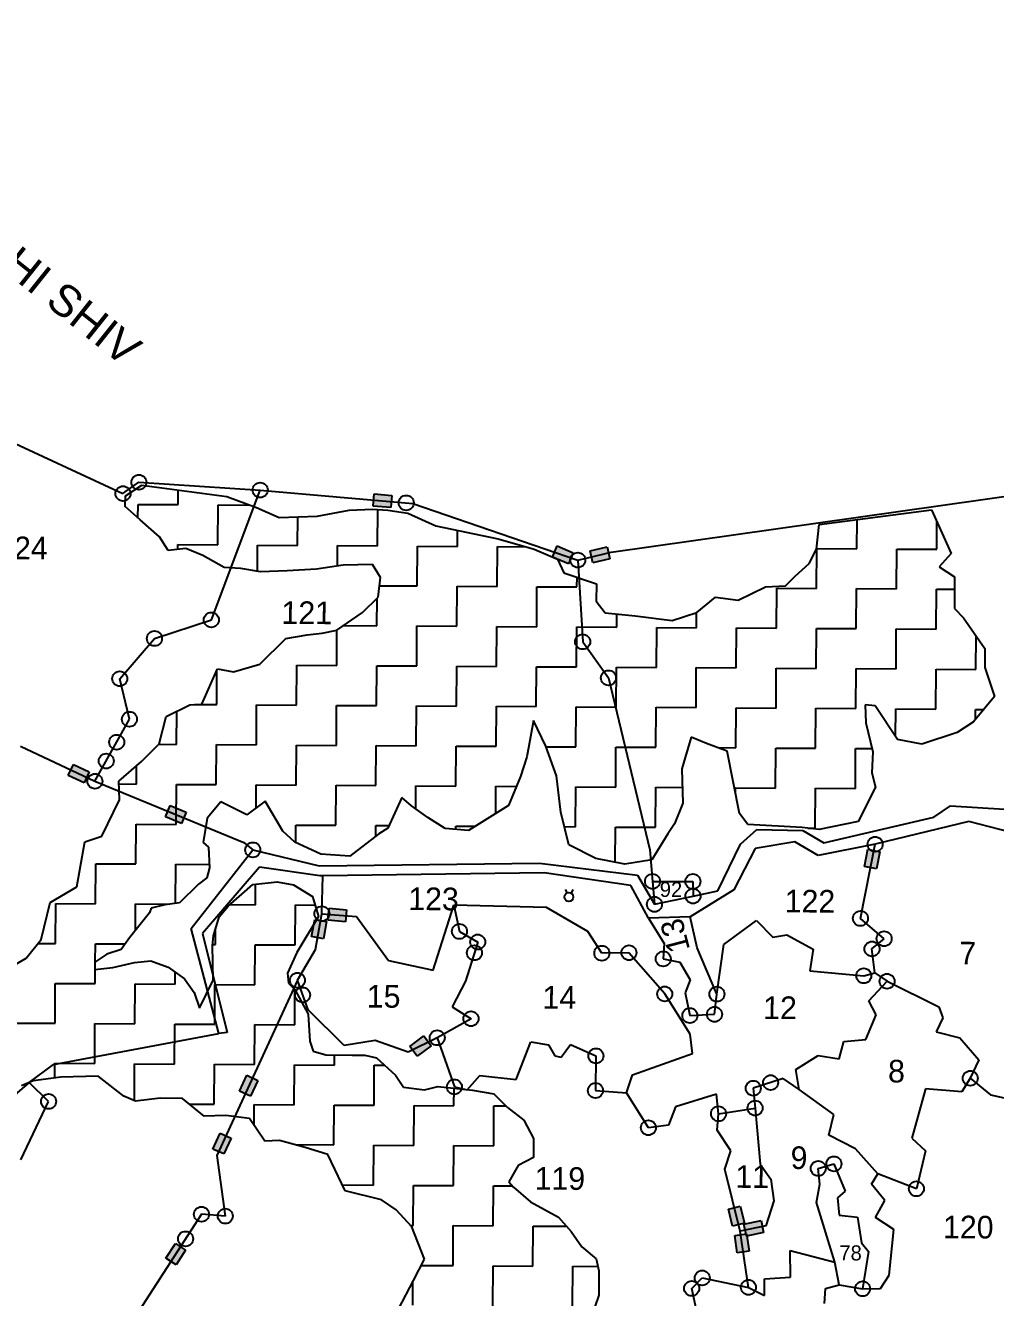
# Model space of a CAD drawing. Header units: metres. Extents: x 311141 to 315796, y 1906170 to 1910884.
# Drawn here: x 313800 to 314599, y 1908469 to 1909516 of the extents above; entities that cross this region are included whole.
import ezdxf

# ---------------------------------------------------------------- set-up
doc = ezdxf.new("R2010")
doc.units = ezdxf.units.M
doc.header["$MEASUREMENT"] = 0
for name, color, linetype in [('POLY_HATCH', 12, 'Continuous'), ('POLY_PARCEL', 6, 'Continuous'), ('POLY_WATER', 4, 'Continuous'), ('TEXT_MAPOUT', 7, 'Continuous'), ('TEXT_PARCEL', 7, 'Continuous'), ('V_BOUND_LINE', 7, 'Continuous')]:
    doc.layers.add(name, color=color, linetype=linetype)
doc.styles.get("Standard").update_dxf_attribs({"font": 'arial.ttf'})
doc.styles.add('TEXT_MAP', font='')
doc.styles.get('TEXT_MAP').set_extended_font_data('Kruti Dev 050')

msp = doc.modelspace()

# ---------------------------------------------------------------- hatches: boundary and pattern name
for points in [[(314100.8, 1909119.3), (314101.7, 1909129.2), (314087.3, 1909130.5), (314086.5, 1909120.5)], [(314247.2, 1909072.9), (314251.1, 1909082.1), (314237.8, 1909087.7), (314233.9, 1909078.6)], [(314264.9, 1909083.6), (314267.2, 1909073.9), (314281.2, 1909077.2), (314278.9, 1909086.9)], [(313848.5, 1908892.8), (313852.7, 1908901.8), (313839.7, 1908907.9), (313835.4, 1908898.9)], [(313928.7, 1908859.5), (313932.5, 1908868.7), (313919.2, 1908874.2), (313915.4, 1908865)], [(314490.8, 1908824), (314500.6, 1908822.1), (314503.4, 1908836.2), (314493.6, 1908838.2)], [(314050.1, 1908789.7), (314049.2, 1908779.8), (314063.6, 1908778.6), (314064.4, 1908788.5)], [(314048.1, 1908778.7), (314038.3, 1908780.5), (314035.7, 1908766.3), (314045.5, 1908764.6)], [(314134.1, 1908676.6), (314128.1, 1908684.6), (314116.5, 1908676), (314122.5, 1908668)], [(313976.4, 1908639.2), (313985.5, 1908635), (313991.5, 1908648.1), (313982.5, 1908652.3)], [(313954.5, 1908591.6), (313963.6, 1908587.5), (313969.6, 1908600.6), (313960.5, 1908604.7)], [(314382.2, 1908528.2), (314391.9, 1908530.6), (314388.4, 1908544.6), (314378.8, 1908542.2)], [(314407.7, 1908523), (314405.6, 1908532.8), (314391.5, 1908529.7), (314393.6, 1908520)], [(314393.7, 1908521.8), (314383.9, 1908520.4), (314386, 1908506.1), (314395.8, 1908507.6)], [(313915.8, 1908501.8), (313924.2, 1908496.4), (313932, 1908508.5), (313923.6, 1908513.9)]]:
    msp.add_hatch(color=256).paths.add_polyline_path(points)

# ---------------------------------------------------------------- linework, layer by layer
for p, q in [((314086.5, 1909120.5), (314087.3, 1909130.5)), ((314087.3, 1909130.5), (314101.7, 1909129.2)), ((314101.7, 1909129.2), (314100.8, 1909119.3)), ((314100.8, 1909119.3), (314086.5, 1909120.5)), ((314233.9, 1909078.6), (314237.8, 1909087.7)), ((314237.8, 1909087.7), (314251.1, 1909082.1)), ((314264.9, 1909083.6), (314278.9, 1909086.9)), ((314278.9, 1909086.9), (314281.2, 1909077.2)), ((314247.2, 1909072.9), (314233.9, 1909078.6)), ((314251.1, 1909082.1), (314247.2, 1909072.9)), ((314267.2, 1909073.9), (314264.9, 1909083.6)), ((314281.2, 1909077.2), (314267.2, 1909073.9)), ((313835.4, 1908898.9), (313839.7, 1908907.9)), ((313839.7, 1908907.9), (313852.7, 1908901.8)), ((313848.5, 1908892.8), (313835.4, 1908898.9)), ((313852.7, 1908901.8), (313848.5, 1908892.8)), ((313915.4, 1908865), (313919.2, 1908874.2)), ((313919.2, 1908874.2), (313932.5, 1908868.7)), ((313932.5, 1908868.7), (313928.7, 1908859.5)), ((313928.7, 1908859.5), (313915.4, 1908865)), ((314490.8, 1908824), (314493.6, 1908838.2)), ((314493.6, 1908838.2), (314503.4, 1908836.2)), ((314503.4, 1908836.2), (314500.6, 1908822.1)), ((314500.6, 1908822.1), (314490.8, 1908824)), ((314244.4, 1908805), (314245.9, 1908802.1)), ((314250.8, 1908805), (314249.2, 1908802.1)), ((314049.2, 1908779.8), (314050.1, 1908789.7)), ((314050.1, 1908789.7), (314064.4, 1908788.5)), ((314064.4, 1908788.5), (314063.6, 1908778.6)), ((314035.7, 1908766.3), (314038.3, 1908780.5)), ((314038.3, 1908780.5), (314048.1, 1908778.7)), ((314048.1, 1908778.7), (314045.5, 1908764.6)), ((314063.6, 1908778.6), (314049.2, 1908779.8)), ((314045.5, 1908764.6), (314035.7, 1908766.3)), ((314116.5, 1908676), (314128.1, 1908684.6)), ((314128.1, 1908684.6), (314134.1, 1908676.6)), ((314122.5, 1908668), (314116.5, 1908676)), ((314134.1, 1908676.6), (314122.5, 1908668)), ((313976.4, 1908639.2), (313982.5, 1908652.3)), ((313982.5, 1908652.3), (313991.5, 1908648.1)), ((313991.5, 1908648.1), (313985.5, 1908635)), ((313985.5, 1908635), (313976.4, 1908639.2)), ((313954.5, 1908591.6), (313960.5, 1908604.7)), ((313960.5, 1908604.7), (313969.6, 1908600.6)), ((313969.6, 1908600.6), (313963.6, 1908587.5)), ((313963.6, 1908587.5), (313954.5, 1908591.6)), ((314378.8, 1908542.2), (314388.4, 1908544.6)), ((314382.2, 1908528.2), (314378.8, 1908542.2)), ((314388.4, 1908544.6), (314391.9, 1908530.6)), ((314391.9, 1908530.6), (314382.2, 1908528.2)), ((314391.5, 1908529.7), (314405.6, 1908532.8)), ((314405.6, 1908532.8), (314407.7, 1908523)), ((314383.9, 1908520.4), (314393.7, 1908521.8)), ((314386, 1908506.1), (314383.9, 1908520.4)), ((314393.6, 1908520), (314391.5, 1908529.7)), ((314407.7, 1908523), (314393.6, 1908520)), ((314393.7, 1908521.8), (314395.8, 1908507.6)), ((313915.8, 1908501.8), (313923.6, 1908513.9)), ((313923.6, 1908513.9), (313932, 1908508.5)), ((313924.2, 1908496.4), (313915.8, 1908501.8)), ((313932, 1908508.5), (313924.2, 1908496.4)), ((314395.8, 1908507.6), (314386, 1908506.1))]:
    msp.add_line(p, q)
for centre, radius in [((313893.6, 1909140.1), 6.17), ((313993.4, 1909133.7), 6.17), ((313880.5, 1909130.8), 6.17), ((314113.6, 1909123.2), 6.17), ((314254.8, 1909076.1), 6.17), ((313953.2, 1909026.9), 6.17), ((313906.4, 1909011.6), 6.17), ((314258.8, 1909008.9), 6.17), ((313877.8, 1908978.5), 6.17), ((314280, 1908979.2), 6.17), ((313885.8, 1908945.2), 6.17), ((313875.3, 1908926.3), 6.17), ((313866.7, 1908910.8), 6.17), ((313857.4, 1908894.1), 6.17), ((314499.5, 1908842.3), 6.17), ((313987.3, 1908837.7), 6.17), ((314316.3, 1908811.8), 6.17), ((314349.5, 1908811.7), 6.17), ((314349.6, 1908799.7), 6.17), ((314247.5, 1908798.9), 3.61), ((314317.9, 1908792.9), 6.17), ((314044.2, 1908785.2), 6.17), ((314487.4, 1908781.3), 6.17), ((314157.4, 1908770.6), 6.17), ((314172.4, 1908761.9), 6.17), ((314496.9, 1908756.2), 6.17), ((314506.9, 1908764.6), 6.17), ((314169.7, 1908753), 6.17), ((314274.6, 1908752.7), 6.17), ((314296.9, 1908753.1), 6.17), ((314325.1, 1908748), 6.17), ((314490.1, 1908734.1), 6.17), ((314024, 1908730.4), 6.17), ((314509.3, 1908729.6), 6.17), ((314028.3, 1908718.4), 6.17), ((314326.3, 1908719.2), 6.17), ((314369.3, 1908719), 6.17), ((314367.3, 1908702.4), 6.17), ((314166.9, 1908698.8), 6.17), ((314347, 1908701.4), 6.17), ((314139.1, 1908683.1), 6.17), ((314269.7, 1908668.2), 6.17), ((314153.2, 1908642.7), 6.17), ((314269.3, 1908639.7), 6.17), ((314399.2, 1908641.6), 6.17), ((314413.5, 1908646.2), 6.17), ((314577.8, 1908649.8), 6.17), ((313819.3, 1908630.7), 6.17), ((314370.6, 1908620.6), 6.17), ((314400.7, 1908625.3), 6.17), ((314312.9, 1908609.1), 6.17), ((314465.6, 1908579.4), 6.17), ((314452.7, 1908575.6), 6.17), ((314533.4, 1908558.9), 6.17), ((313945.1, 1908537.9), 6.17), ((313964.7, 1908536.4), 6.17), ((313932, 1908517.7), 6.17), ((314357.2, 1908485.5), 6.17), ((314348.5, 1908476.9), 6.17), ((314395.2, 1908477.8), 6.17), ((314489.2, 1908476.6), 6.17)]:
    msp.add_circle(centre, radius)
at = {"layer": 'POLY_HATCH'}
for p, q in [((313882.6, 1909128.9), (313896, 1909137.7)), ((313896, 1909137.7), (313966, 1909128.4)), ((313882.2, 1909120.3), (313882.6, 1909128.9)), ((313966, 1909128.4), (313990.5, 1909119.3)), ((313894.5, 1909109.2), (313882.2, 1909120.3)), ((313990.5, 1909119.3), (314009.1, 1909111)), ((314040.4, 1909112.3), (314066.5, 1909117.3)), ((314066.5, 1909117.3), (314085.8, 1909117.9)), ((314085.8, 1909117.9), (314098.5, 1909117.1)), ((314098.5, 1909117.1), (314114.8, 1909114.8)), ((314453.4, 1909105.3), (314545.9, 1909117.4)), ((314545.9, 1909117.4), (314562, 1909081.6)), ((313910.6, 1909095.3), (313894.5, 1909109.2)), ((314009.1, 1909111), (314040.4, 1909112.3)), ((314114.8, 1909114.8), (314137.9, 1909104.2)), ((314137.9, 1909104.2), (314189.2, 1909093.5)), ((314451.1, 1909085.2), (314453.4, 1909105.3)), ((313917.8, 1909084), (313910.6, 1909095.3)), ((313932.3, 1909085.5), (313917.8, 1909084)), ((313946.1, 1909079.8), (313932.3, 1909085.5)), ((314189.2, 1909093.5), (314218.9, 1909085.1)), ((314445.1, 1909073.4), (314451.1, 1909085.2)), ((313963.8, 1909070), (313946.1, 1909079.8)), ((314218.9, 1909085.1), (314238.2, 1909076.8)), ((314238.2, 1909076.8), (314243.4, 1909065.6)), ((314562, 1909081.6), (314552.3, 1909070.5)), ((313977.5, 1909069.1), (313963.8, 1909070)), ((313993.7, 1909066.5), (313977.5, 1909069.1)), ((314015.5, 1909067.2), (313993.7, 1909066.5)), ((314039.8, 1909068.7), (314015.5, 1909067.2)), ((314061.7, 1909071.8), (314039.8, 1909068.7)), ((314085.9, 1909072.4), (314061.7, 1909071.8)), ((314092.4, 1909061.9), (314085.9, 1909072.4)), ((314243.4, 1909065.6), (314270.1, 1909056.5)), ((314433.8, 1909063), (314445.1, 1909073.4)), ((314552.3, 1909070.5), (314564.9, 1909062.2)), ((314090.6, 1909045.7), (314092.4, 1909061.9)), ((314270.1, 1909056.5), (314270, 1909042.4)), ((314386.8, 1909043.2), (314409.2, 1909054.2)), ((314409.2, 1909054.2), (314425.6, 1909054.9)), ((314425.6, 1909054.9), (314433.8, 1909063)), ((314564.9, 1909062.2), (314564.7, 1909036.2)), ((314077.6, 1909032.9), (314090.6, 1909045.7)), ((314352.7, 1909033), (314368.2, 1909045.6)), ((314368.2, 1909045.6), (314386.8, 1909043.2)), ((314056.5, 1909018.5), (314077.6, 1909032.9)), ((314270, 1909042.4), (314277.4, 1909032.7)), ((314332.5, 1909026.4), (314352.7, 1909033)), ((314564.7, 1909036.2), (314572.1, 1909028.7)), ((314277.4, 1909032.7), (314302, 1909030.3)), ((314302, 1909030.3), (314332.5, 1909026.4)), ((314572.1, 1909028.7), (314589.8, 1909003.3)), ((314014.4, 1909011.5), (314032.2, 1909014.6)), ((314032.2, 1909014.6), (314044.4, 1909016.1)), ((314044.4, 1909016.1), (314056.5, 1909018.5)), ((313993.2, 1908990.6), (314014.4, 1909011.5)), ((314589.8, 1909003.3), (314589.7, 1908987.7)), ((313945.3, 1908957.7), (313958.4, 1908986.7)), ((313958.4, 1908986.7), (313971.4, 1908984.2)), ((313971.4, 1908984.2), (313993.2, 1908990.6)), ((314589.7, 1908987.7), (314597.8, 1908963.8)), ((314597.8, 1908963.8), (314580.5, 1908943.1)), ((313916.1, 1908947.4), (313935.6, 1908957)), ((313935.6, 1908957), (313945.3, 1908957.7)), ((314499.4, 1908956.2), (314491.3, 1908957)), ((314491.3, 1908957), (314491.9, 1908942.1)), ((314517.9, 1908928.6), (314499.4, 1908956.2)), ((313910.3, 1908924.8), (313916.1, 1908947.4)), ((314218.2, 1908944), (314212.8, 1908914.3)), ((314228.5, 1908923.1), (314218.2, 1908944)), ((314491.9, 1908942.1), (314497.7, 1908918.3)), ((314580.5, 1908943.1), (314567.1, 1908934.2)), ((314348.1, 1908930.3), (314340.5, 1908904.3)), ((314360.7, 1908925.1), (314348.1, 1908930.3)), ((314538, 1908924.7), (314517.9, 1908928.6)), ((314567.1, 1908934.2), (314538, 1908924.7)), ((313895.7, 1908910.3), (313910.3, 1908924.8)), ((314237.3, 1908898.5), (314228.5, 1908923.1)), ((314377.8, 1908919), (314360.7, 1908925.1)), ((314387.9, 1908867.6), (314377.8, 1908919)), ((314497.7, 1908918.3), (314496.9, 1908901.2)), ((313877, 1908894.3), (313895.7, 1908910.3)), ((314212.8, 1908914.3), (314207.5, 1908898)), ((314207.5, 1908898), (314197.7, 1908874.2)), ((314240.9, 1908868.7), (314237.3, 1908898.5)), ((314340.5, 1908904.3), (314341.1, 1908876.1)), ((314496.9, 1908901.2), (314499.8, 1908889.2)), ((313877.7, 1908878.9), (313877, 1908894.3)), ((314499.8, 1908889.2), (314485.5, 1908861)), ((313863, 1908849.1), (313877.7, 1908878.9)), ((313960.9, 1908877.1), (313949.7, 1908863.8)), ((313982.4, 1908866.6), (313960.9, 1908877.1)), ((313997.4, 1908877.7), (313982.4, 1908866.6)), ((314012.1, 1908853), (313997.4, 1908877.7)), ((314109.9, 1908880.7), (314098.5, 1908855.5)), ((314118, 1908873.9), (314109.9, 1908880.7)), ((314341.1, 1908876.1), (314334.3, 1908859)), ((314131.4, 1908864.2), (314118, 1908873.9)), ((314197.7, 1908874.2), (314164.8, 1908853.6)), ((314247.4, 1908841.9), (314240.9, 1908868.7)), ((314394.6, 1908858.6), (314387.9, 1908867.6)), ((313949.7, 1908863.8), (313946.6, 1908843.7)), ((314098.5, 1908855.5), (314091.1, 1908851)), ((314145.5, 1908855.2), (314131.4, 1908864.2)), ((314164.8, 1908853.6), (314145.5, 1908855.2)), ((314334.3, 1908859), (314329, 1908850.8)), ((314439.3, 1908856.1), (314394.6, 1908858.6)), ((314453.4, 1908854.5), (314439.3, 1908856.1)), ((314485.5, 1908861), (314453.4, 1908854.5)), ((313849.2, 1908844.4), (313863, 1908849.1)), ((314021.8, 1908844), (314012.1, 1908853)), ((314091.1, 1908851), (314067.1, 1908832.6)), ((314329, 1908850.8), (314315.8, 1908829.6)), ((313842.5, 1908807.2), (313849.2, 1908844.4)), ((313946.6, 1908843.7), (313951, 1908840)), ((313951, 1908840), (313951.6, 1908822.9)), ((314043.3, 1908834.2), (314021.8, 1908844)), ((314067.1, 1908832.6), (314043.3, 1908834.2)), ((314269.7, 1908830.6), (314247.4, 1908841.9)), ((314293.5, 1908826), (314269.7, 1908830.6)), ((314315.8, 1908829.6), (314293.5, 1908826)), ((313949.4, 1908814.7), (313942.6, 1908809.5)), ((313951.6, 1908822.9), (313949.4, 1908814.7)), ((313820.6, 1908794.4), (313842.5, 1908807.2)), ((313942.6, 1908809.5), (313926.9, 1908794)), ((313967.1, 1908791.5), (313987.3, 1908809.3)), ((313987.3, 1908809.3), (314007.4, 1908811.4)), ((314007.4, 1908811.4), (314020.8, 1908809)), ((314020.8, 1908809), (314036.4, 1908799.3)), ((313813.1, 1908764), (313820.6, 1908794.4)), ((313915, 1908792.6), (313903.8, 1908789.7)), ((313926.9, 1908794), (313915, 1908792.6)), ((314036.4, 1908799.3), (314041.5, 1908782.9)), ((313902.3, 1908786), (313885.8, 1908765.2)), ((313903.8, 1908789.7), (313902.3, 1908786)), ((313955, 1908767), (313959.6, 1908782.6)), ((313959.6, 1908782.6), (313967.1, 1908791.5)), ((314041.5, 1908782.9), (314023.5, 1908753.2)), ((313800.9, 1908748.7), (313813.1, 1908764)), ((313885.8, 1908765.2), (313879, 1908755.6)), ((313954.2, 1908758.9), (313955, 1908767)), ((313867.1, 1908751.9), (313857.3, 1908745.3)), ((313879, 1908755.6), (313867.1, 1908751.9)), ((313954.8, 1908730.6), (313954.2, 1908758.9)), ((314023.5, 1908753.2), (314015.9, 1908736.2)), ((313783, 1908738.3), (313800.9, 1908748.7)), ((313857.3, 1908745.3), (313857.3, 1908739.4)), ((313857.3, 1908739.4), (313872.2, 1908740.8)), ((313872.2, 1908740.8), (313890.1, 1908745.1)), ((313890.1, 1908745.1), (313903.5, 1908746.5)), ((313903.5, 1908746.5), (313917.6, 1908741.2)), ((313917.6, 1908741.2), (313931, 1908731.5)), ((313931, 1908731.5), (313939.1, 1908720.3)), ((313943.5, 1908707.6), (313954.8, 1908730.6)), ((314015.9, 1908736.2), (314016.6, 1908728)), ((313939.1, 1908720.3), (313943.5, 1908707.6)), ((314016.6, 1908728), (314021.8, 1908722.7)), ((314021.8, 1908722.7), (314032.8, 1908702.6)), ((314032.8, 1908702.6), (314034.2, 1908680.2)), ((314034.2, 1908680.2), (314037.1, 1908672)), ((314037.1, 1908672), (314047.5, 1908669)), ((314047.5, 1908669), (314069.1, 1908668.9)), ((314069.1, 1908668.9), (314079.5, 1908668.8)), ((314079.5, 1908668.8), (314089.2, 1908666.5)), ((314089.2, 1908666.5), (314104.8, 1908652.3)), ((313806.7, 1908647.6), (313797, 1908643.7)), ((313829.4, 1908650.7), (313806.7, 1908647.6)), ((313860.1, 1908651.4), (313829.4, 1908650.7)), ((313881.1, 1908635.1), (313860.1, 1908651.4)), ((314104.8, 1908652.3), (314111.4, 1908642.6)), ((314111.4, 1908642.6), (314128.5, 1908640.2)), ((314128.5, 1908640.2), (314139.7, 1908643.1)), ((314139.7, 1908643.1), (314168, 1908640)), ((314168, 1908640), (314185.8, 1908636.9)), ((314185.8, 1908636.9), (314196.9, 1908625.7)), ((313890.7, 1908631), (313881.1, 1908635.1)), ((313911, 1908633.3), (313890.7, 1908631)), ((313929.6, 1908633.1), (313911, 1908633.3)), ((313947.3, 1908618.5), (313929.6, 1908633.1)), ((314196.9, 1908625.7), (314210.3, 1908615.2)), ((313965.1, 1908619.2), (313947.3, 1908618.5)), ((313984.5, 1908616.6), (313965.1, 1908619.2)), ((313997.3, 1908598), (313984.5, 1908616.6)), ((314210.3, 1908615.2), (314218.4, 1908600.2)), ((314009.4, 1908598.7), (313997.3, 1908598)), ((314030.4, 1908592.9), (314009.4, 1908598.7)), ((314218.4, 1908600.2), (314218.3, 1908584.6)), ((314049, 1908587.2), (314030.4, 1908592.9)), ((314063.4, 1908557.2), (314049, 1908587.2)), ((314218.3, 1908584.6), (314205.6, 1908578)), ((314205.6, 1908578), (314198.1, 1908564.6)), ((314198.1, 1908564.6), (314201.8, 1908560.1)), ((314093.3, 1908549.7), (314063.4, 1908557.2)), ((314201.8, 1908560.1), (314215.8, 1908548.2)), ((314105.4, 1908541.6), (314093.3, 1908549.7)), ((314118.2, 1908527.7), (314105.4, 1908541.6)), ((314215.8, 1908548.2), (314238.9, 1908535.6)), ((314238.9, 1908535.6), (314249.2, 1908523.7)), ((314128.6, 1908501), (314118.2, 1908527.7)), ((314249.2, 1908523.7), (314258.1, 1908511)), ((314258.1, 1908511), (314270, 1908501.2)), ((314119.6, 1908483.3), (314128.6, 1908501)), ((314270, 1908501.2), (314272.1, 1908491.5)), ((314272.1, 1908491.5), (314272, 1908471.4)), ((314107.3, 1908459.9), (314119.6, 1908483.3)), ((314272, 1908471.4), (314265.2, 1908451.4))]:
    msp.add_line(p, q, dxfattribs=at)
at = {"layer": 'POLY_HATCH', "linetype": 'Continuous'}
for p, q in [((313925.8, 1909121.7), (313925.9, 1909133.7)), ((313892.8, 1909110.7), (313892.9, 1909121.9)), ((313892.9, 1909121.9), (313925.8, 1909121.7)), ((313958.5, 1909088.6), (313958.7, 1909121.5)), ((313958.7, 1909121.5), (313984.9, 1909121.4)), ((314089.9, 1909087.8), (314090.1, 1909117.7)), ((314024.2, 1909088.2), (314024.3, 1909111.6)), ((314484.4, 1909085.4), (314484.6, 1909109.4)), ((314550.2, 1909085), (314550.3, 1909107.6)), ((314155.7, 1909087.4), (314155.8, 1909100.5)), ((313925.6, 1909088.8), (313958.5, 1909088.6)), ((313925.6, 1909084.8), (313925.6, 1909088.8)), ((313991.2, 1909066.9), (313991.3, 1909088.4)), ((313991.3, 1909088.4), (314024.2, 1909088.2)), ((314057, 1909071.1), (314057.1, 1909088)), ((314057.1, 1909088), (314089.9, 1909087.8)), ((314122.6, 1909054.8), (314122.8, 1909087.6)), ((314122.8, 1909087.6), (314155.7, 1909087.4)), ((314188.4, 1909054.4), (314188.6, 1909087.2)), ((314188.6, 1909087.2), (314211.9, 1909087.1)), ((314451.3, 1909052.8), (314451.5, 1909085.6)), ((314451.5, 1909085.6), (314484.4, 1909085.4)), ((314517.1, 1909052.4), (314517.3, 1909085.2)), ((314517.3, 1909085.2), (314550.2, 1909085)), ((314091.6, 1909055), (314122.6, 1909054.8)), ((314155.3, 1909021.7), (314155.5, 1909054.6)), ((314155.5, 1909054.6), (314188.4, 1909054.4)), ((314221, 1909021.3), (314221.2, 1909054.2)), ((314221.2, 1909054.2), (314254.1, 1909054)), ((314254.1, 1909054), (314254.2, 1909062)), ((314089.5, 1909022.1), (314089.7, 1909044.8)), ((314418.3, 1909020.1), (314418.5, 1909053)), ((314418.5, 1909053), (314451.3, 1909052.8)), ((314484, 1909019.7), (314484.2, 1909052.6)), ((314484.2, 1909052.6), (314517.1, 1909052.4)), ((314549.8, 1909019.3), (314550, 1909052.2)), ((314550, 1909052.2), (314564.8, 1909052.1)), ((314352.5, 1909020.5), (314352.6, 1909033)), ((314286.8, 1909020.9), (314286.8, 1909031.8)), ((314056.5, 1908989.4), (314056.6, 1909018.6)), ((314062.1, 1909022.3), (314089.5, 1909022.1)), ((314122.2, 1908989), (314122.4, 1909021.9)), ((314122.4, 1909021.9), (314155.3, 1909021.7)), ((314188, 1908988.6), (314188.2, 1909021.5)), ((314188.2, 1909021.5), (314221, 1909021.3)), ((314253.7, 1908988.2), (314253.9, 1909021.1)), ((314253.9, 1909021.1), (314286.8, 1909020.9)), ((314319.5, 1908987.8), (314319.7, 1909020.7)), ((314319.7, 1909020.7), (314352.5, 1909020.5)), ((314385.2, 1908987.4), (314385.4, 1909020.3)), ((314385.4, 1909020.3), (314418.3, 1909020.1)), ((314450.9, 1908987), (314451.1, 1909019.9)), ((314451.1, 1909019.9), (314484, 1909019.7)), ((314516.7, 1908986.6), (314516.9, 1909019.5)), ((314516.9, 1909019.5), (314549.8, 1909019.3)), ((314582.4, 1908986.2), (314582.6, 1909013.7)), ((313957.7, 1908957.2), (313957.8, 1908985.4)), ((313990.7, 1908989.8), (313990.7, 1908989.8)), ((313990.7, 1908989.8), (313990.7, 1908989.8)), ((314023.4, 1908956.8), (314023.6, 1908989.6)), ((314023.6, 1908989.6), (314056.5, 1908989.4)), ((314089.1, 1908956.4), (314089.3, 1908989.2)), ((314089.3, 1908989.2), (314122.2, 1908989)), ((314154.9, 1908956), (314155.1, 1908988.8)), ((314155.1, 1908988.8), (314188, 1908988.6)), ((314220.6, 1908955.6), (314220.8, 1908988.4)), ((314220.8, 1908988.4), (314253.7, 1908988.2)), ((314286.4, 1908955.2), (314286.6, 1908988)), ((314286.6, 1908988), (314319.5, 1908987.8)), ((314352.1, 1908954.8), (314352.3, 1908987.6)), ((314352.3, 1908987.6), (314385.2, 1908987.4)), ((314417.9, 1908954.4), (314418.1, 1908987.2)), ((314418.1, 1908987.2), (314450.9, 1908987)), ((314483.6, 1908954), (314483.8, 1908986.8)), ((314483.8, 1908986.8), (314516.7, 1908986.6)), ((314549.4, 1908953.5), (314549.6, 1908986.4)), ((314549.6, 1908986.4), (314582.4, 1908986.2)), ((313924.6, 1908924.5), (313924.7, 1908951.6)), ((313939.4, 1908957.3), (313957.7, 1908957.2)), ((313990.3, 1908924.1), (313990.5, 1908957)), ((313990.5, 1908957), (314023.4, 1908956.8)), ((314056.1, 1908923.7), (314056.3, 1908956.6)), ((314056.3, 1908956.6), (314089.1, 1908956.4)), ((314121.8, 1908923.3), (314122, 1908956.2)), ((314122, 1908956.2), (314154.9, 1908956)), ((314187.6, 1908922.9), (314187.8, 1908955.8)), ((314187.8, 1908955.8), (314220.6, 1908955.6)), ((314253.3, 1908922.5), (314253.5, 1908955.4)), ((314253.5, 1908955.4), (314286.4, 1908955.2)), ((314319.1, 1908922.1), (314319.3, 1908955)), ((314319.3, 1908955), (314352.1, 1908954.8)), ((314384.8, 1908921.7), (314385, 1908954.6)), ((314385, 1908954.6), (314417.9, 1908954.4)), ((314450.5, 1908921.3), (314450.7, 1908954.2)), ((314450.7, 1908954.2), (314483.6, 1908954)), ((314516.3, 1908930.9), (314516.5, 1908953.8)), ((314516.5, 1908953.8), (314549.4, 1908953.5)), ((314582.2, 1908953.3), (314589.1, 1908953.3)), ((314582.2, 1908945), (314582.2, 1908953.3)), ((313910.1, 1908924.6), (313924.6, 1908924.5)), ((313957.3, 1908891.4), (313957.5, 1908924.3)), ((313957.5, 1908924.3), (313990.3, 1908924.1)), ((314023, 1908891), (314023.2, 1908923.9)), ((314023.2, 1908923.9), (314056.1, 1908923.7)), ((314088.7, 1908890.6), (314088.9, 1908923.5)), ((314088.9, 1908923.5), (314121.8, 1908923.3)), ((314154.5, 1908890.2), (314154.7, 1908923.1)), ((314154.7, 1908923.1), (314187.6, 1908922.9)), ((314228.7, 1908922.6), (314253.3, 1908922.5)), ((314286, 1908889.4), (314286.2, 1908922.3)), ((314286.2, 1908922.3), (314319.1, 1908922.1)), ((314370, 1908921.8), (314384.8, 1908921.7)), ((314417.5, 1908888.6), (314417.7, 1908921.5)), ((314417.7, 1908921.5), (314450.5, 1908921.3)), ((314483.2, 1908888.2), (314483.4, 1908921.1)), ((314483.4, 1908921.1), (314497.1, 1908921)), ((313891.5, 1908891.8), (313891.6, 1908906.8)), ((313877.1, 1908891.9), (313891.5, 1908891.8)), ((313924.2, 1908858.7), (313924.4, 1908891.6)), ((313924.4, 1908891.6), (313957.3, 1908891.4)), ((313990, 1908872.2), (313990.1, 1908891.2)), ((313990.1, 1908891.2), (314023, 1908891)), ((314055.7, 1908857.9), (314055.9, 1908890.8)), ((314055.9, 1908890.8), (314088.7, 1908890.6)), ((314121.5, 1908871.4), (314121.6, 1908890.4)), ((314121.6, 1908890.4), (314154.5, 1908890.2)), ((314187.2, 1908867.6), (314187.4, 1908890)), ((314187.4, 1908890), (314204.2, 1908889.9)), ((314252.9, 1908856.7), (314253.1, 1908889.6)), ((314253.1, 1908889.6), (314286, 1908889.4)), ((314318.7, 1908856.3), (314318.9, 1908889.2)), ((314318.9, 1908889.2), (314340.8, 1908889.1)), ((314384.6, 1908888.8), (314417.5, 1908888.6)), ((314384.6, 1908884.7), (314384.6, 1908888.8)), ((314450.1, 1908855.5), (314450.3, 1908888.4)), ((314450.3, 1908888.4), (314483.2, 1908888.2)), ((313891.1, 1908826.1), (313891.3, 1908858.9)), ((313891.3, 1908858.9), (313924.2, 1908858.7)), ((314022.7, 1908843.6), (314022.8, 1908858.1)), ((314022.8, 1908858.1), (314055.7, 1908857.9)), ((314088.5, 1908857.7), (314099.5, 1908857.7)), ((314088.5, 1908849), (314088.5, 1908857.7)), ((314154.3, 1908857.3), (314170.7, 1908857.2)), ((314154.3, 1908854.4), (314154.3, 1908857.3)), ((314243.8, 1908856.8), (314252.9, 1908856.7)), ((314285.6, 1908827.5), (314285.8, 1908856.5)), ((314285.8, 1908856.5), (314318.7, 1908856.3)), ((314444.1, 1908855.6), (314450.1, 1908855.5)), ((313858, 1908793.4), (313858.2, 1908826.3)), ((313858.2, 1908826.3), (313891.1, 1908826.1)), ((313923.8, 1908793.6), (313924, 1908825.9)), ((313924, 1908825.9), (313951.5, 1908825.7)), ((313989.5, 1908792.6), (313989.6, 1908809.5)), ((313825, 1908760.7), (313825.2, 1908793.6)), ((313825.2, 1908793.6), (313858, 1908793.4)), ((313890.8, 1908771.5), (313890.9, 1908793.2)), ((313890.9, 1908793.2), (313918.7, 1908793)), ((313968.5, 1908792.7), (313989.5, 1908792.6)), ((314022.2, 1908759.5), (314022.4, 1908792.4)), ((314022.4, 1908792.4), (314038.6, 1908792.3)), ((313956.5, 1908759.9), (313956.5, 1908772.2)), ((313810.6, 1908760.8), (313825, 1908760.7)), ((313857.7, 1908745.6), (313857.8, 1908760.5)), ((313857.8, 1908760.5), (313882.4, 1908760.4)), ((313954.3, 1908759.9), (313956.5, 1908759.9)), ((313989.1, 1908726.8), (313989.3, 1908759.7)), ((313989.3, 1908759.7), (314022.2, 1908759.5)), ((313857.6, 1908727.7), (313857.7, 1908739.4)), ((313923.4, 1908727.2), (313923.4, 1908737)), ((313824.6, 1908695), (313824.8, 1908727.9)), ((313824.8, 1908727.9), (313857.6, 1908727.7)), ((313890.3, 1908694.6), (313890.5, 1908727.5)), ((313890.5, 1908727.5), (313923.4, 1908727.2)), ((313956, 1908694.2), (313956.2, 1908727)), ((313956.2, 1908727), (313989.1, 1908726.8)), ((314021.8, 1908693.8), (314022, 1908722.4)), ((313791.7, 1908695.2), (313824.6, 1908695)), ((313857.2, 1908661.9), (313857.4, 1908694.8)), ((313857.4, 1908694.8), (313890.3, 1908694.6)), ((313923, 1908661.5), (313923.2, 1908694.4)), ((313923.2, 1908694.4), (313956, 1908694.2)), ((313988.7, 1908661.1), (313988.9, 1908694)), ((313988.9, 1908694), (314021.8, 1908693.8)), ((314054.5, 1908660.7), (314054.5, 1908668.9)), ((313824.3, 1908650), (313824.4, 1908662.1)), ((313824.4, 1908662.1), (313857.2, 1908661.9)), ((313889.9, 1908631.3), (313890.1, 1908661.7)), ((313890.1, 1908661.7), (313923, 1908661.5)), ((313955.6, 1908628.4), (313955.8, 1908661.3)), ((313955.8, 1908661.3), (313988.7, 1908661.1)), ((314021.4, 1908628), (314021.6, 1908660.9)), ((314021.6, 1908660.9), (314054.5, 1908660.7)), ((314087.1, 1908627.6), (314087.3, 1908660.5)), ((314087.3, 1908660.5), (314095.8, 1908660.5)), ((314152.9, 1908627.2), (314153, 1908641.6)), ((313935.1, 1908628.6), (313955.6, 1908628.4)), ((313988.4, 1908610.9), (313988.5, 1908628.2)), ((313988.5, 1908628.2), (314021.4, 1908628)), ((314054.1, 1908595), (314054.3, 1908627.8)), ((314054.3, 1908627.8), (314087.1, 1908627.6)), ((314119.8, 1908594.6), (314120, 1908627.4)), ((314120, 1908627.4), (314152.9, 1908627.2)), ((314185.6, 1908594.2), (314185.8, 1908627)), ((314185.8, 1908627), (314195.6, 1908627)), ((314022.4, 1908595.2), (314054.1, 1908595)), ((314086.7, 1908561.9), (314086.9, 1908594.8)), ((314086.9, 1908594.8), (314119.8, 1908594.6)), ((314152.5, 1908561.5), (314152.7, 1908594.4)), ((314152.7, 1908594.4), (314185.6, 1908594.2)), ((314061.1, 1908562), (314086.7, 1908561.9)), ((314119.4, 1908528.8), (314119.6, 1908561.7)), ((314119.6, 1908561.7), (314152.5, 1908561.5)), ((314185.2, 1908528.4), (314185.4, 1908561.3)), ((314185.4, 1908561.3), (314200.5, 1908561.2)), ((314117.2, 1908528.8), (314119.4, 1908528.8)), ((314152.1, 1908495.7), (314152.3, 1908528.6)), ((314152.3, 1908528.6), (314185.2, 1908528.4)), ((314217.8, 1908495.3), (314218, 1908528.2)), ((314218, 1908528.2), (314245.5, 1908528)), ((314126, 1908495.9), (314152.1, 1908495.7)), ((314184.8, 1908462.7), (314185, 1908495.5)), ((314185, 1908495.5), (314217.8, 1908495.3)), ((314250.5, 1908462.3), (314250.7, 1908495.1)), ((314250.7, 1908495.1), (314271.3, 1908495)), ((314119, 1908463.1), (314119.1, 1908482.5))]:
    msp.add_line(p, q, dxfattribs=at)
at = {"layer": 'POLY_PARCEL'}
for p, q in [((313953.2, 1909026.9), (313993.4, 1909133.7)), ((314254.8, 1909076.1), (314258.8, 1909008.9)), ((313906.4, 1909011.6), (313953.2, 1909026.9)), ((313877.8, 1908978.5), (313906.4, 1909011.6)), ((314258.8, 1909008.9), (314280, 1908979.2)), ((313885.8, 1908945.2), (313877.8, 1908978.5)), ((314280, 1908979.2), (314314.2, 1908837.7)), ((313857.4, 1908894.1), (313885.8, 1908945.2)), ((313796.1, 1908922.9), (313857.4, 1908894.1)), ((313857.4, 1908894.1), (313979.9, 1908843.9)), ((313979.9, 1908843.9), (313987.3, 1908837.7)), ((314314.2, 1908837.7), (314316.3, 1908811.8)), ((314487.4, 1908781.3), (314499.5, 1908842.3)), ((314044.2, 1908785.2), (314044.9, 1908816.4)), ((314316.3, 1908811.8), (314317.9, 1908792.9)), ((314316.3, 1908811.8), (314349.5, 1908811.7)), ((314349.5, 1908811.7), (314349.6, 1908799.7)), ((314135.8, 1908738.7), (314152.7, 1908792.2)), ((314228.9, 1908790.4), (314152.7, 1908792.2)), ((314152.7, 1908792.2), (314157.4, 1908770.6)), ((314038.8, 1908755.7), (314044.2, 1908785.2)), ((314044.2, 1908785.2), (314072.8, 1908782.8)), ((314072.8, 1908782.8), (314099, 1908746.7)), ((314263, 1908770.5), (314228.9, 1908790.4)), ((314352.9, 1908757.1), (314347.2, 1908782.7)), ((314313, 1908781.6), (314325.9, 1908760.6)), ((314375.1, 1908759.9), (314401.8, 1908779.6)), ((314401.8, 1908779.6), (314415.3, 1908765.9)), ((314506.9, 1908764.6), (314487.4, 1908781.3)), ((314157.4, 1908770.6), (314172.4, 1908761.9)), ((314172.4, 1908761.9), (314162.5, 1908729.7)), ((314274.6, 1908752.7), (314263, 1908770.5)), ((314415.3, 1908765.9), (314426.8, 1908767.7)), ((314426.8, 1908767.7), (314448.5, 1908756.1)), ((314496.9, 1908756.2), (314506.9, 1908764.6)), ((314024, 1908730.4), (314038.8, 1908755.7)), ((314296.9, 1908753.1), (314274.6, 1908752.7)), ((314326.3, 1908719.2), (314296.9, 1908753.1)), ((314325.9, 1908760.6), (314325.1, 1908748)), ((314369.3, 1908719), (314352.9, 1908757.1)), ((314369.3, 1908719), (314375.1, 1908759.9)), ((314448.5, 1908756.1), (314445.8, 1908738.1)), ((314499.3, 1908736.6), (314496.9, 1908756.2)), ((314099, 1908746.7), (314135.8, 1908738.7)), ((314325.1, 1908748), (314338.8, 1908745.4)), ((314338.8, 1908745.4), (314347.2, 1908730.9)), ((314024, 1908730.4), (313957.6, 1908586.4)), ((314032.8, 1908706.1), (314024, 1908730.4)), ((314162.5, 1908729.7), (314151.5, 1908708.6)), ((314347.2, 1908730.9), (314343.1, 1908720.2)), ((314445.8, 1908738.1), (314490.1, 1908734.1)), ((314490.1, 1908734.1), (314499.3, 1908736.6)), ((314494.2, 1908713.4), (314509.3, 1908729.6)), ((314499.3, 1908736.6), (314509.3, 1908729.6)), ((314509.3, 1908729.6), (314552, 1908708.6)), ((314347.3, 1908686), (314326.3, 1908719.2)), ((314343.1, 1908720.2), (314347, 1908701.4)), ((314367.3, 1908702.4), (314369.3, 1908719)), ((314151.5, 1908708.6), (314166.9, 1908698.8)), ((314500.4, 1908702.1), (314494.2, 1908713.4)), ((314552, 1908708.6), (314555.2, 1908699.4)), ((314062.6, 1908676.7), (314032.8, 1908706.1)), ((314166.9, 1908698.8), (314139.1, 1908683.1)), ((314347, 1908701.4), (314367.3, 1908702.4)), ((314491.7, 1908681.7), (314500.4, 1908702.1)), ((314555.2, 1908699.4), (314549.6, 1908688)), ((314549.6, 1908688), (314569.2, 1908683.1)), ((313823.3, 1908661.2), (313959.4, 1908686.6)), ((314088.1, 1908680.9), (314062.6, 1908676.7)), ((314115.1, 1908671.2), (314088.1, 1908680.9)), ((314139.1, 1908683.1), (314115.1, 1908671.2)), ((314139.1, 1908683.1), (314153.2, 1908642.7)), ((314204.2, 1908648.7), (314216, 1908679.8)), ((314216, 1908679.8), (314230.7, 1908677.2)), ((314230.7, 1908677.2), (314235.8, 1908668.2)), ((314241, 1908667.2), (314248.9, 1908677.7)), ((314248.9, 1908677.7), (314269.7, 1908668.2)), ((314349.3, 1908670.2), (314347.3, 1908686)), ((314469.9, 1908665.8), (314473.6, 1908680.1)), ((314473.6, 1908680.1), (314491.7, 1908681.7)), ((314569.2, 1908683.1), (314584.9, 1908664.9)), ((314235.8, 1908668.2), (314241, 1908667.2)), ((314269.7, 1908668.2), (314269.3, 1908639.7)), ((314299.7, 1908652.7), (314349.3, 1908670.2)), ((314434.3, 1908656.9), (314452.5, 1908668.4)), ((314452.5, 1908668.4), (314469.9, 1908665.8)), ((313803.4, 1908646.3), (313823.3, 1908661.2)), ((314437, 1908640.6), (314434.3, 1908656.9)), ((314584.9, 1908664.9), (314577.8, 1908649.8)), ((313803.4, 1908646.3), (313683.4, 1908544)), ((313819.3, 1908630.7), (313803.4, 1908646.3)), ((314163.7, 1908640.2), (314174.2, 1908652.2)), ((314174.2, 1908652.2), (314204.2, 1908648.7)), ((314294.9, 1908637.7), (314299.7, 1908652.7)), ((314423.7, 1908649.5), (314399.2, 1908641.6)), ((314437, 1908640.6), (314423.7, 1908649.5)), ((314577.8, 1908649.8), (314570.7, 1908638.7)), ((314577.8, 1908649.8), (314594.3, 1908636.1)), ((314153.2, 1908642.7), (314163.7, 1908640.2)), ((314269.3, 1908639.7), (314294.9, 1908637.7)), ((314312.9, 1908609.1), (314294.9, 1908637.7)), ((314368.8, 1908636.6), (314335.1, 1908626.2)), ((314370.6, 1908620.6), (314368.8, 1908636.6)), ((314399.2, 1908641.6), (314400.7, 1908625.3)), ((314465.4, 1908620), (314437, 1908640.6)), ((314541, 1908641.1), (314529.8, 1908600.5)), ((314570.7, 1908638.7), (314541, 1908641.1)), ((314594.3, 1908636.1), (314623.2, 1908629.9)), ((313796.5, 1908582.7), (313819.3, 1908630.7)), ((314335.1, 1908626.2), (314329.5, 1908611.1)), ((314370.6, 1908620.6), (314400.7, 1908625.3)), ((314400.7, 1908625.3), (314404.8, 1908579.2)), ((314369.6, 1908607.1), (314370.6, 1908620.6)), ((314461.3, 1908603.1), (314465.4, 1908620)), ((314329.5, 1908611.1), (314312.9, 1908609.1)), ((314380.7, 1908590), (314369.6, 1908607.1)), ((314483.2, 1908591.7), (314461.3, 1908603.1)), ((314529.8, 1908600.5), (314541, 1908590)), ((313957.6, 1908586.4), (313964.7, 1908536.4)), ((314375.9, 1908574.9), (314380.7, 1908590)), ((314501.6, 1908571.1), (314483.2, 1908591.7)), ((314541, 1908590), (314533.4, 1908558.9)), ((314388.4, 1908523.9), (314375.9, 1908574.9)), ((314404.8, 1908579.2), (314413.7, 1908566.7)), ((314452.7, 1908575.6), (314465.6, 1908579.4)), ((314454.1, 1908562.7), (314452.7, 1908575.6)), ((314465.6, 1908579.4), (314474.8, 1908556.9)), ((314413.7, 1908566.7), (314416, 1908548.9)), ((314451.3, 1908547.5), (314454.1, 1908562.7)), ((314496.4, 1908562.8), (314501.6, 1908571.1)), ((314507.4, 1908549.2), (314496.4, 1908562.8)), ((314533.4, 1908558.9), (314501.6, 1908571.1)), ((314474.8, 1908556.9), (314468.4, 1908551.3)), ((314416, 1908548.9), (314409.6, 1908528.5)), ((314466.3, 1908498.6), (314451.3, 1908547.5)), ((314468.4, 1908551.3), (314469.8, 1908537.2)), ((314499.8, 1908535.2), (314507.4, 1908549.2)), ((313945.1, 1908537.9), (313883.5, 1908442.6)), ((313964.7, 1908536.4), (313945.1, 1908537.9)), ((314469.8, 1908537.2), (314485.1, 1908535.6)), ((314485.1, 1908535.6), (314488.3, 1908514.3)), ((314515, 1908525.3), (314499.8, 1908535.2)), ((314409.6, 1908528.5), (314388.4, 1908523.9)), ((314395.2, 1908477.8), (314388.4, 1908523.9)), ((314510.9, 1908487.9), (314515, 1908525.3)), ((314488.3, 1908514.3), (314493.9, 1908507.4)), ((314429.7, 1908486.3), (314429.5, 1908508.1)), ((314429.5, 1908508.1), (314466.3, 1908498.6)), ((314493.9, 1908507.4), (314489.2, 1908476.6)), ((314469.8, 1908480), (314466.3, 1908498.6)), ((314348.5, 1908476.9), (314357.2, 1908485.5)), ((314357.2, 1908485.5), (314395.2, 1908477.8)), ((314408.4, 1908484.9), (314429.7, 1908486.3)), ((314408.4, 1908471.1), (314408.4, 1908484.9)), ((314458.7, 1908476.8), (314469.8, 1908480)), ((314469.8, 1908480), (314489.2, 1908476.6)), ((314503.9, 1908476.8), (314510.9, 1908487.9)), ((314357.2, 1908437.2), (314348.5, 1908476.9)), ((314395.2, 1908477.8), (314408.4, 1908471.1)), ((314457.7, 1908464.6), (314458.7, 1908476.8)), ((314489.2, 1908476.6), (314503.9, 1908476.8))]:
    msp.add_line(p, q, dxfattribs=at)
at = {"layer": 'POLY_WATER'}
for p, q in [((314547.7, 1908864.6), (314561.5, 1908874)), ((314561.5, 1908874), (314605.9, 1908871.3)), ((314457.4, 1908843.4), (314547.7, 1908864.6)), ((314576.5, 1908861), (314499.5, 1908842.3)), ((314619.2, 1908850.2), (314576.5, 1908861)), ((314388.7, 1908842.5), (314402, 1908854.5)), ((314402, 1908854.5), (314440, 1908853.5)), ((314440, 1908853.5), (314457.4, 1908843.4)), ((313936.5, 1908773.1), (313987.3, 1908837.7)), ((313987.3, 1908837.7), (314041.9, 1908824.7)), ((314369.9, 1908804.1), (314388.7, 1908842.5)), ((314400.8, 1908838.9), (314383.1, 1908804.8)), ((314433.4, 1908844.4), (314400.8, 1908838.9)), ((314452.5, 1908833.2), (314433.4, 1908844.4)), ((314499.5, 1908842.3), (314452.5, 1908833.2)), ((314041.9, 1908824.7), (314223.3, 1908826.8)), ((314223.3, 1908826.8), (314303.8, 1908816.9)), ((313992.9, 1908823.4), (313945.9, 1908769)), ((314042.6, 1908816.3), (313992.9, 1908823.4)), ((314044.9, 1908816.4), (314042.6, 1908816.3)), ((314227.1, 1908818.7), (314044.9, 1908816.4)), ((314298.3, 1908808.3), (314227.1, 1908818.7)), ((314303.8, 1908816.9), (314317.9, 1908792.9)), ((314313, 1908781.6), (314298.3, 1908808.3)), ((314383.1, 1908804.8), (314347.2, 1908782.7)), ((314349.6, 1908799.7), (314369.9, 1908804.1)), ((314317.9, 1908792.9), (314349.6, 1908799.7)), ((314347.2, 1908782.7), (314313, 1908781.6)), ((313959.4, 1908686.6), (313936.5, 1908773.1)), ((313945.9, 1908769), (313966.2, 1908687.4)), ((313966.2, 1908687.4), (313959.4, 1908686.6))]:
    msp.add_line(p, q, dxfattribs=at)
at = {"layer": 'V_BOUND_LINE'}
for p, q in [((313760.5, 1909186.4), (313880.5, 1909130.8)), ((314282.2, 1909082.6), (314759.1, 1909150.3)), ((313880.5, 1909130.8), (313893.6, 1909140.1)), ((313893.6, 1909140.1), (313993.4, 1909133.7)), ((313993.4, 1909133.7), (314118.9, 1909122.7)), ((314118.9, 1909122.7), (314254.8, 1909076.1)), ((314254.8, 1909076.1), (314282.2, 1909082.6))]:
    msp.add_line(p, q, dxfattribs=at)

# ---------------------------------------------------------------- texts
at = {"layer": 'TEXT_MAPOUT'}
msp.add_text('MAUJE KASARICHI SHIV', height=25.884, rotation=321.3817, dxfattribs=at).set_placement((313551.9, 1909497.6))
at = {"layer": 'TEXT_PARCEL', "style": 'TEXT_MAP'}
for s, height, rotation, p in [('124', 18.64, 359.6506, (313776.9, 1909076.9)), ('121', 18.64, 359.6506, (314010.9, 1909023.6)), ('123', 18.64, 359.6506, (314115.2, 1908788.2)), ('92', 12.42, 359.6506, (314322.2, 1908799)), ('122', 18.64, 359.6506, (314425, 1908786.3)), ('13', 18.64, 104.593, (314347.3, 1908755.9)), ('7', 18.6, 359.6506, (314568.8, 1908743.5)), ('15', 18.64, 359.6506, (314081.1, 1908708)), ('14', 18.64, 359.6506, (314225.7, 1908707.1)), ('12', 18.64, 359.6506, (314407.3, 1908698.6)), ('8', 18.6, 359.6506, (314510.1, 1908646.4)), ('9', 18.6, 359.6506, (314429.9, 1908575.2)), ('119', 18.64, 359.6506, (314219.2, 1908558.2)), ('11', 18.64, 359.6506, (314384.4, 1908559.7)), ('120', 18.64, 359.6506, (314555.3, 1908518.2)), ('78', 12.42, 359.6506, (314470, 1908500))]:
    msp.add_text(s, height=height, rotation=rotation, dxfattribs=at).set_placement(p)

doc.saveas('drawing.dxf')
